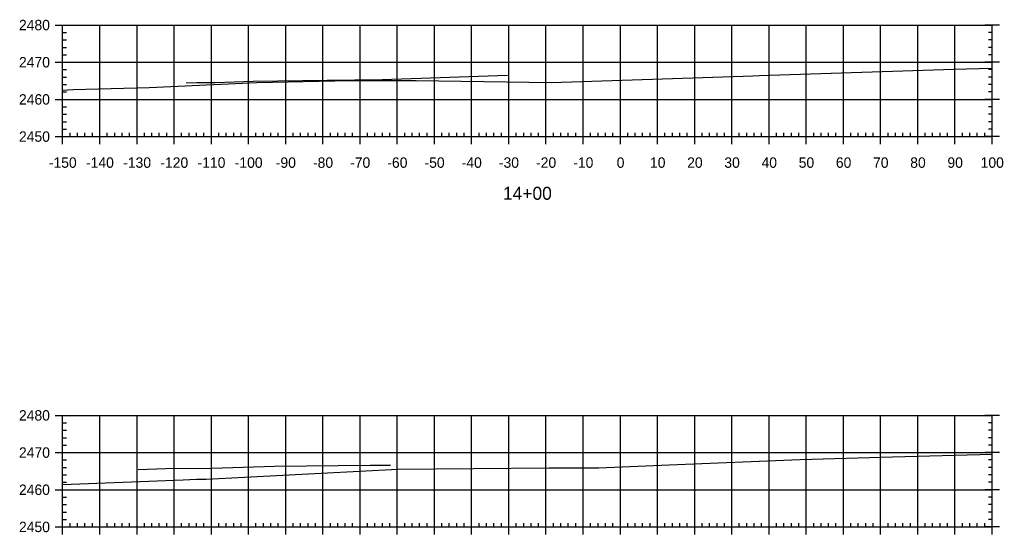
# Model space of a CAD drawing. Extents: x 6943757 to 6978036, y 2270047 to 2282448.
# Drawn here: x 6975488.1 to 6975752.7, y 2277756.1 to 2277894.5 of the extents above; entities that cross this region are included whole.
import ezdxf

# ---------------------------------------------------------------- set-up
doc = ezdxf.new("R2010")
doc.units = 0
for name, color, linetype in [('C-GRID-FRAM', 7, 'Continuous'), ('C-GRID-MAJR', 7, 'Continuous'), ('C-GRID-TEXT', 7, 'Continuous'), ('C-TOPO-MAJR', 7, 'Continuous')]:
    doc.layers.add(name, color=color, linetype=linetype)

msp = doc.modelspace()

# ---------------------------------------------------------------- linework, layer by layer
at = {"layer": 'C-GRID-FRAM'}
for p, q in [((6975497.68, 2277893.05), (6975501.68, 2277893.05)), ((6975499.68, 2277863.05), (6975499.68, 2277893.05)), ((6975751.68, 2277893.05), (6975747.68, 2277893.05)), ((6975749.68, 2277863.05), (6975749.68, 2277893.05)), ((6975499.68, 2277891.05), (6975500.68, 2277891.05)), ((6975499.68, 2277889.05), (6975500.68, 2277889.05)), ((6975749.68, 2277891.05), (6975748.68, 2277891.05)), ((6975749.68, 2277889.05), (6975748.68, 2277889.05)), ((6975499.68, 2277887.05), (6975500.68, 2277887.05)), ((6975749.68, 2277887.05), (6975748.68, 2277887.05)), ((6975499.68, 2277885.05), (6975500.68, 2277885.05)), ((6975749.68, 2277885.05), (6975748.68, 2277885.05)), ((6975497.68, 2277883.05), (6975501.68, 2277883.05)), ((6975499.68, 2277881.05), (6975500.68, 2277881.05)), ((6975751.68, 2277883.05), (6975747.68, 2277883.05)), ((6975749.68, 2277881.05), (6975748.68, 2277881.05)), ((6975499.68, 2277879.05), (6975500.68, 2277879.05)), ((6975749.68, 2277879.05), (6975748.68, 2277879.05)), ((6975499.68, 2277877.05), (6975500.68, 2277877.05)), ((6975749.68, 2277877.05), (6975748.68, 2277877.05)), ((6975497.68, 2277873.05), (6975501.68, 2277873.05)), ((6975499.68, 2277875.05), (6975500.68, 2277875.05)), ((6975751.68, 2277873.05), (6975747.68, 2277873.05)), ((6975749.68, 2277875.05), (6975748.68, 2277875.05)), ((6975499.68, 2277871.05), (6975500.68, 2277871.05)), ((6975749.68, 2277871.05), (6975748.68, 2277871.05)), ((6975499.68, 2277869.05), (6975500.68, 2277869.05)), ((6975749.68, 2277869.05), (6975748.68, 2277869.05)), ((6975499.68, 2277867.05), (6975500.68, 2277867.05)), ((6975749.68, 2277867.05), (6975748.68, 2277867.05)), ((6975497.68, 2277863.05), (6975501.68, 2277863.05)), ((6975499.68, 2277865.05), (6975500.68, 2277865.05)), ((6975499.68, 2277861.05), (6975499.68, 2277865.05)), ((6975499.68, 2277863.05), (6975749.68, 2277863.05)), ((6975501.68, 2277863.05), (6975501.68, 2277864.05)), ((6975503.68, 2277863.05), (6975503.68, 2277864.05)), ((6975505.68, 2277863.05), (6975505.68, 2277864.05)), ((6975507.68, 2277863.05), (6975507.68, 2277864.05)), ((6975509.68, 2277861.05), (6975509.68, 2277865.05)), ((6975511.68, 2277863.05), (6975511.68, 2277864.05)), ((6975513.68, 2277863.05), (6975513.68, 2277864.05)), ((6975515.68, 2277863.05), (6975515.68, 2277864.05)), ((6975517.68, 2277863.05), (6975517.68, 2277864.05)), ((6975519.68, 2277861.05), (6975519.68, 2277865.05)), ((6975521.68, 2277863.05), (6975521.68, 2277864.05)), ((6975523.68, 2277863.05), (6975523.68, 2277864.05)), ((6975525.68, 2277863.05), (6975525.68, 2277864.05)), ((6975527.68, 2277863.05), (6975527.68, 2277864.05)), ((6975529.68, 2277861.05), (6975529.68, 2277865.05)), ((6975531.68, 2277863.05), (6975531.68, 2277864.05)), ((6975533.68, 2277863.05), (6975533.68, 2277864.05)), ((6975535.68, 2277863.05), (6975535.68, 2277864.05)), ((6975537.68, 2277863.05), (6975537.68, 2277864.05)), ((6975539.68, 2277861.05), (6975539.68, 2277865.05)), ((6975541.68, 2277863.05), (6975541.68, 2277864.05)), ((6975543.68, 2277863.05), (6975543.68, 2277864.05)), ((6975545.68, 2277863.05), (6975545.68, 2277864.05)), ((6975547.68, 2277863.05), (6975547.68, 2277864.05)), ((6975549.68, 2277861.05), (6975549.68, 2277865.05)), ((6975551.68, 2277863.05), (6975551.68, 2277864.05)), ((6975553.68, 2277863.05), (6975553.68, 2277864.05)), ((6975555.68, 2277863.05), (6975555.68, 2277864.05)), ((6975557.68, 2277863.05), (6975557.68, 2277864.05)), ((6975559.68, 2277861.05), (6975559.68, 2277865.05)), ((6975561.68, 2277863.05), (6975561.68, 2277864.05)), ((6975563.68, 2277863.05), (6975563.68, 2277864.05)), ((6975565.68, 2277863.05), (6975565.68, 2277864.05)), ((6975567.68, 2277863.05), (6975567.68, 2277864.05)), ((6975569.68, 2277861.05), (6975569.68, 2277865.05)), ((6975571.68, 2277863.05), (6975571.68, 2277864.05)), ((6975573.68, 2277863.05), (6975573.68, 2277864.05)), ((6975575.68, 2277863.05), (6975575.68, 2277864.05)), ((6975577.68, 2277863.05), (6975577.68, 2277864.05)), ((6975579.68, 2277861.05), (6975579.68, 2277865.05)), ((6975581.68, 2277863.05), (6975581.68, 2277864.05)), ((6975583.68, 2277863.05), (6975583.68, 2277864.05)), ((6975585.68, 2277863.05), (6975585.68, 2277864.05)), ((6975587.68, 2277863.05), (6975587.68, 2277864.05)), ((6975589.68, 2277861.05), (6975589.68, 2277865.05)), ((6975591.68, 2277863.05), (6975591.68, 2277864.05)), ((6975593.68, 2277863.05), (6975593.68, 2277864.05)), ((6975595.68, 2277863.05), (6975595.68, 2277864.05)), ((6975597.68, 2277863.05), (6975597.68, 2277864.05)), ((6975599.68, 2277861.05), (6975599.68, 2277865.05)), ((6975601.68, 2277863.05), (6975601.68, 2277864.05)), ((6975603.68, 2277863.05), (6975603.68, 2277864.05)), ((6975605.68, 2277863.05), (6975605.68, 2277864.05)), ((6975607.68, 2277863.05), (6975607.68, 2277864.05)), ((6975609.68, 2277861.05), (6975609.68, 2277865.05)), ((6975611.68, 2277863.05), (6975611.68, 2277864.05)), ((6975613.68, 2277863.05), (6975613.68, 2277864.05)), ((6975615.68, 2277863.05), (6975615.68, 2277864.05)), ((6975617.68, 2277863.05), (6975617.68, 2277864.05)), ((6975619.68, 2277861.05), (6975619.68, 2277865.05)), ((6975621.68, 2277863.05), (6975621.68, 2277864.05)), ((6975623.68, 2277863.05), (6975623.68, 2277864.05)), ((6975625.68, 2277863.05), (6975625.68, 2277864.05)), ((6975627.68, 2277863.05), (6975627.68, 2277864.05)), ((6975629.68, 2277861.05), (6975629.68, 2277865.05)), ((6975631.68, 2277863.05), (6975631.68, 2277864.05)), ((6975633.68, 2277863.05), (6975633.68, 2277864.05)), ((6975635.68, 2277863.05), (6975635.68, 2277864.05)), ((6975637.68, 2277863.05), (6975637.68, 2277864.05)), ((6975639.68, 2277861.05), (6975639.68, 2277865.05)), ((6975641.68, 2277863.05), (6975641.68, 2277864.05)), ((6975643.68, 2277863.05), (6975643.68, 2277864.05)), ((6975645.68, 2277863.05), (6975645.68, 2277864.05)), ((6975647.68, 2277863.05), (6975647.68, 2277864.05)), ((6975649.68, 2277861.05), (6975649.68, 2277865.05)), ((6975651.68, 2277863.05), (6975651.68, 2277864.05)), ((6975653.68, 2277863.05), (6975653.68, 2277864.05)), ((6975655.68, 2277863.05), (6975655.68, 2277864.05)), ((6975657.68, 2277863.05), (6975657.68, 2277864.05)), ((6975659.68, 2277861.05), (6975659.68, 2277865.05)), ((6975661.68, 2277863.05), (6975661.68, 2277864.05)), ((6975663.68, 2277863.05), (6975663.68, 2277864.05)), ((6975665.68, 2277863.05), (6975665.68, 2277864.05)), ((6975667.68, 2277863.05), (6975667.68, 2277864.05)), ((6975669.68, 2277861.05), (6975669.68, 2277865.05)), ((6975671.68, 2277863.05), (6975671.68, 2277864.05)), ((6975673.68, 2277863.05), (6975673.68, 2277864.05)), ((6975675.68, 2277863.05), (6975675.68, 2277864.05)), ((6975677.68, 2277863.05), (6975677.68, 2277864.05)), ((6975679.68, 2277861.05), (6975679.68, 2277865.05)), ((6975681.68, 2277863.05), (6975681.68, 2277864.05)), ((6975683.68, 2277863.05), (6975683.68, 2277864.05)), ((6975685.68, 2277863.05), (6975685.68, 2277864.05)), ((6975687.68, 2277863.05), (6975687.68, 2277864.05)), ((6975689.68, 2277861.05), (6975689.68, 2277865.05)), ((6975691.68, 2277863.05), (6975691.68, 2277864.05)), ((6975693.68, 2277863.05), (6975693.68, 2277864.05)), ((6975695.68, 2277863.05), (6975695.68, 2277864.05)), ((6975697.68, 2277863.05), (6975697.68, 2277864.05)), ((6975699.68, 2277861.05), (6975699.68, 2277865.05)), ((6975701.68, 2277863.05), (6975701.68, 2277864.05)), ((6975703.68, 2277863.05), (6975703.68, 2277864.05)), ((6975705.68, 2277863.05), (6975705.68, 2277864.05)), ((6975707.68, 2277863.05), (6975707.68, 2277864.05)), ((6975709.68, 2277861.05), (6975709.68, 2277865.05)), ((6975711.68, 2277863.05), (6975711.68, 2277864.05)), ((6975713.68, 2277863.05), (6975713.68, 2277864.05)), ((6975715.68, 2277863.05), (6975715.68, 2277864.05)), ((6975717.68, 2277863.05), (6975717.68, 2277864.05)), ((6975719.68, 2277861.05), (6975719.68, 2277865.05)), ((6975721.68, 2277863.05), (6975721.68, 2277864.05)), ((6975723.68, 2277863.05), (6975723.68, 2277864.05)), ((6975725.68, 2277863.05), (6975725.68, 2277864.05)), ((6975727.68, 2277863.05), (6975727.68, 2277864.05)), ((6975729.68, 2277861.05), (6975729.68, 2277865.05)), ((6975731.68, 2277863.05), (6975731.68, 2277864.05)), ((6975733.68, 2277863.05), (6975733.68, 2277864.05)), ((6975735.68, 2277863.05), (6975735.68, 2277864.05)), ((6975737.68, 2277863.05), (6975737.68, 2277864.05)), ((6975739.68, 2277861.05), (6975739.68, 2277865.05)), ((6975741.68, 2277863.05), (6975741.68, 2277864.05)), ((6975743.68, 2277863.05), (6975743.68, 2277864.05)), ((6975745.68, 2277863.05), (6975745.68, 2277864.05)), ((6975747.68, 2277863.05), (6975747.68, 2277864.05)), ((6975751.68, 2277863.05), (6975747.68, 2277863.05)), ((6975749.68, 2277865.05), (6975748.68, 2277865.05)), ((6975749.68, 2277861.05), (6975749.68, 2277865.05)), ((6975497.68, 2277788.05), (6975501.68, 2277788.05)), ((6975499.68, 2277758.05), (6975499.68, 2277788.05)), ((6975499.68, 2277786.05), (6975500.68, 2277786.05)), ((6975751.68, 2277788.05), (6975747.68, 2277788.05)), ((6975749.68, 2277786.05), (6975748.68, 2277786.05)), ((6975749.68, 2277758.05), (6975749.68, 2277788.05)), ((6975499.68, 2277784.05), (6975500.68, 2277784.05)), ((6975749.68, 2277784.05), (6975748.68, 2277784.05)), ((6975499.68, 2277782.05), (6975500.68, 2277782.05)), ((6975749.68, 2277782.05), (6975748.68, 2277782.05)), ((6975497.68, 2277778.05), (6975501.68, 2277778.05)), ((6975499.68, 2277780.05), (6975500.68, 2277780.05)), ((6975751.68, 2277778.05), (6975747.68, 2277778.05)), ((6975749.68, 2277780.05), (6975748.68, 2277780.05)), ((6975499.68, 2277776.05), (6975500.68, 2277776.05)), ((6975749.68, 2277776.05), (6975748.68, 2277776.05)), ((6975499.68, 2277774.05), (6975500.68, 2277774.05)), ((6975749.68, 2277774.05), (6975748.68, 2277774.05)), ((6975499.68, 2277772.05), (6975500.68, 2277772.05)), ((6975499.68, 2277770.05), (6975500.68, 2277770.05)), ((6975749.68, 2277772.05), (6975748.68, 2277772.05)), ((6975749.68, 2277770.05), (6975748.68, 2277770.05)), ((6975497.68, 2277768.05), (6975501.68, 2277768.05)), ((6975751.68, 2277768.05), (6975747.68, 2277768.05)), ((6975499.68, 2277766.05), (6975500.68, 2277766.05)), ((6975749.68, 2277766.05), (6975748.68, 2277766.05)), ((6975499.68, 2277764.05), (6975500.68, 2277764.05)), ((6975499.68, 2277762.05), (6975500.68, 2277762.05)), ((6975749.68, 2277764.05), (6975748.68, 2277764.05)), ((6975749.68, 2277762.05), (6975748.68, 2277762.05)), ((6975499.68, 2277760.05), (6975500.68, 2277760.05)), ((6975499.68, 2277756.05), (6975499.68, 2277760.05)), ((6975509.68, 2277756.05), (6975509.68, 2277760.05)), ((6975519.68, 2277756.05), (6975519.68, 2277760.05)), ((6975529.68, 2277756.05), (6975529.68, 2277760.05)), ((6975539.68, 2277756.05), (6975539.68, 2277760.05)), ((6975549.68, 2277756.05), (6975549.68, 2277760.05)), ((6975559.68, 2277756.05), (6975559.68, 2277760.05)), ((6975569.68, 2277756.05), (6975569.68, 2277760.05)), ((6975579.68, 2277756.05), (6975579.68, 2277760.05)), ((6975589.68, 2277756.05), (6975589.68, 2277760.05)), ((6975599.68, 2277756.05), (6975599.68, 2277760.05)), ((6975609.68, 2277756.05), (6975609.68, 2277760.05)), ((6975619.68, 2277756.05), (6975619.68, 2277760.05)), ((6975629.68, 2277756.05), (6975629.68, 2277760.05)), ((6975639.68, 2277756.05), (6975639.68, 2277760.05)), ((6975649.68, 2277756.05), (6975649.68, 2277760.05)), ((6975659.68, 2277756.05), (6975659.68, 2277760.05)), ((6975669.68, 2277756.05), (6975669.68, 2277760.05)), ((6975679.68, 2277756.05), (6975679.68, 2277760.05)), ((6975689.68, 2277756.05), (6975689.68, 2277760.05)), ((6975699.68, 2277756.05), (6975699.68, 2277760.05)), ((6975709.68, 2277756.05), (6975709.68, 2277760.05)), ((6975719.68, 2277756.05), (6975719.68, 2277760.05)), ((6975729.68, 2277756.05), (6975729.68, 2277760.05)), ((6975739.68, 2277756.05), (6975739.68, 2277760.05)), ((6975749.68, 2277760.05), (6975748.68, 2277760.05)), ((6975749.68, 2277756.05), (6975749.68, 2277760.05)), ((6975497.68, 2277758.05), (6975501.68, 2277758.05)), ((6975499.68, 2277758.05), (6975749.68, 2277758.05)), ((6975501.68, 2277758.05), (6975501.68, 2277759.05)), ((6975503.68, 2277758.05), (6975503.68, 2277759.05)), ((6975505.68, 2277758.05), (6975505.68, 2277759.05)), ((6975507.68, 2277758.05), (6975507.68, 2277759.05)), ((6975511.68, 2277758.05), (6975511.68, 2277759.05)), ((6975513.68, 2277758.05), (6975513.68, 2277759.05)), ((6975515.68, 2277758.05), (6975515.68, 2277759.05)), ((6975517.68, 2277758.05), (6975517.68, 2277759.05)), ((6975521.68, 2277758.05), (6975521.68, 2277759.05)), ((6975523.68, 2277758.05), (6975523.68, 2277759.05)), ((6975525.68, 2277758.05), (6975525.68, 2277759.05)), ((6975527.68, 2277758.05), (6975527.68, 2277759.05)), ((6975531.68, 2277758.05), (6975531.68, 2277759.05)), ((6975533.68, 2277758.05), (6975533.68, 2277759.05)), ((6975535.68, 2277758.05), (6975535.68, 2277759.05)), ((6975537.68, 2277758.05), (6975537.68, 2277759.05)), ((6975541.68, 2277758.05), (6975541.68, 2277759.05)), ((6975543.68, 2277758.05), (6975543.68, 2277759.05)), ((6975545.68, 2277758.05), (6975545.68, 2277759.05)), ((6975547.68, 2277758.05), (6975547.68, 2277759.05)), ((6975551.68, 2277758.05), (6975551.68, 2277759.05)), ((6975553.68, 2277758.05), (6975553.68, 2277759.05)), ((6975555.68, 2277758.05), (6975555.68, 2277759.05)), ((6975557.68, 2277758.05), (6975557.68, 2277759.05)), ((6975561.68, 2277758.05), (6975561.68, 2277759.05)), ((6975563.68, 2277758.05), (6975563.68, 2277759.05)), ((6975565.68, 2277758.05), (6975565.68, 2277759.05)), ((6975567.68, 2277758.05), (6975567.68, 2277759.05)), ((6975571.68, 2277758.05), (6975571.68, 2277759.05)), ((6975573.68, 2277758.05), (6975573.68, 2277759.05)), ((6975575.68, 2277758.05), (6975575.68, 2277759.05)), ((6975577.68, 2277758.05), (6975577.68, 2277759.05)), ((6975581.68, 2277758.05), (6975581.68, 2277759.05)), ((6975583.68, 2277758.05), (6975583.68, 2277759.05)), ((6975585.68, 2277758.05), (6975585.68, 2277759.05)), ((6975587.68, 2277758.05), (6975587.68, 2277759.05)), ((6975591.68, 2277758.05), (6975591.68, 2277759.05)), ((6975593.68, 2277758.05), (6975593.68, 2277759.05)), ((6975595.68, 2277758.05), (6975595.68, 2277759.05)), ((6975597.68, 2277758.05), (6975597.68, 2277759.05)), ((6975601.68, 2277758.05), (6975601.68, 2277759.05)), ((6975603.68, 2277758.05), (6975603.68, 2277759.05)), ((6975605.68, 2277758.05), (6975605.68, 2277759.05)), ((6975607.68, 2277758.05), (6975607.68, 2277759.05)), ((6975611.68, 2277758.05), (6975611.68, 2277759.05)), ((6975613.68, 2277758.05), (6975613.68, 2277759.05)), ((6975615.68, 2277758.05), (6975615.68, 2277759.05)), ((6975617.68, 2277758.05), (6975617.68, 2277759.05)), ((6975621.68, 2277758.05), (6975621.68, 2277759.05)), ((6975623.68, 2277758.05), (6975623.68, 2277759.05)), ((6975625.68, 2277758.05), (6975625.68, 2277759.05)), ((6975627.68, 2277758.05), (6975627.68, 2277759.05)), ((6975631.68, 2277758.05), (6975631.68, 2277759.05)), ((6975633.68, 2277758.05), (6975633.68, 2277759.05)), ((6975635.68, 2277758.05), (6975635.68, 2277759.05)), ((6975637.68, 2277758.05), (6975637.68, 2277759.05)), ((6975641.68, 2277758.05), (6975641.68, 2277759.05)), ((6975643.68, 2277758.05), (6975643.68, 2277759.05)), ((6975645.68, 2277758.05), (6975645.68, 2277759.05)), ((6975647.68, 2277758.05), (6975647.68, 2277759.05)), ((6975651.68, 2277758.05), (6975651.68, 2277759.05)), ((6975653.68, 2277758.05), (6975653.68, 2277759.05)), ((6975655.68, 2277758.05), (6975655.68, 2277759.05)), ((6975657.68, 2277758.05), (6975657.68, 2277759.05)), ((6975661.68, 2277758.05), (6975661.68, 2277759.05)), ((6975663.68, 2277758.05), (6975663.68, 2277759.05)), ((6975665.68, 2277758.05), (6975665.68, 2277759.05)), ((6975667.68, 2277758.05), (6975667.68, 2277759.05)), ((6975671.68, 2277758.05), (6975671.68, 2277759.05)), ((6975673.68, 2277758.05), (6975673.68, 2277759.05)), ((6975675.68, 2277758.05), (6975675.68, 2277759.05)), ((6975677.68, 2277758.05), (6975677.68, 2277759.05)), ((6975681.68, 2277758.05), (6975681.68, 2277759.05)), ((6975683.68, 2277758.05), (6975683.68, 2277759.05)), ((6975685.68, 2277758.05), (6975685.68, 2277759.05)), ((6975687.68, 2277758.05), (6975687.68, 2277759.05)), ((6975691.68, 2277758.05), (6975691.68, 2277759.05)), ((6975693.68, 2277758.05), (6975693.68, 2277759.05)), ((6975695.68, 2277758.05), (6975695.68, 2277759.05)), ((6975697.68, 2277758.05), (6975697.68, 2277759.05)), ((6975701.68, 2277758.05), (6975701.68, 2277759.05)), ((6975703.68, 2277758.05), (6975703.68, 2277759.05)), ((6975705.68, 2277758.05), (6975705.68, 2277759.05)), ((6975707.68, 2277758.05), (6975707.68, 2277759.05)), ((6975711.68, 2277758.05), (6975711.68, 2277759.05)), ((6975713.68, 2277758.05), (6975713.68, 2277759.05)), ((6975715.68, 2277758.05), (6975715.68, 2277759.05)), ((6975717.68, 2277758.05), (6975717.68, 2277759.05)), ((6975721.68, 2277758.05), (6975721.68, 2277759.05)), ((6975723.68, 2277758.05), (6975723.68, 2277759.05)), ((6975725.68, 2277758.05), (6975725.68, 2277759.05)), ((6975727.68, 2277758.05), (6975727.68, 2277759.05)), ((6975731.68, 2277758.05), (6975731.68, 2277759.05)), ((6975733.68, 2277758.05), (6975733.68, 2277759.05)), ((6975735.68, 2277758.05), (6975735.68, 2277759.05)), ((6975737.68, 2277758.05), (6975737.68, 2277759.05)), ((6975741.68, 2277758.05), (6975741.68, 2277759.05)), ((6975743.68, 2277758.05), (6975743.68, 2277759.05)), ((6975745.68, 2277758.05), (6975745.68, 2277759.05)), ((6975747.68, 2277758.05), (6975747.68, 2277759.05)), ((6975751.68, 2277758.05), (6975747.68, 2277758.05))]:
    msp.add_line(p, q, dxfattribs=at)
at = {"layer": 'C-GRID-MAJR'}
for p, q in [((6975499.68, 2277893.05), (6975749.68, 2277893.05)), ((6975499.68, 2277863.05), (6975499.68, 2277893.05)), ((6975509.68, 2277863.05), (6975509.68, 2277893.05)), ((6975519.68, 2277863.05), (6975519.68, 2277893.05)), ((6975529.68, 2277863.05), (6975529.68, 2277893.05)), ((6975539.68, 2277863.05), (6975539.68, 2277893.05)), ((6975549.68, 2277863.05), (6975549.68, 2277893.05)), ((6975559.68, 2277863.05), (6975559.68, 2277893.05)), ((6975569.68, 2277863.05), (6975569.68, 2277893.05)), ((6975579.68, 2277863.05), (6975579.68, 2277893.05)), ((6975589.68, 2277863.05), (6975589.68, 2277893.05)), ((6975599.68, 2277863.05), (6975599.68, 2277893.05)), ((6975609.68, 2277863.05), (6975609.68, 2277893.05)), ((6975619.68, 2277863.05), (6975619.68, 2277893.05)), ((6975629.68, 2277863.05), (6975629.68, 2277893.05)), ((6975639.68, 2277863.05), (6975639.68, 2277893.05)), ((6975649.68, 2277863.05), (6975649.68, 2277893.05)), ((6975659.68, 2277863.05), (6975659.68, 2277893.05)), ((6975669.68, 2277863.05), (6975669.68, 2277893.05)), ((6975679.68, 2277863.05), (6975679.68, 2277893.05)), ((6975689.68, 2277863.05), (6975689.68, 2277893.05)), ((6975699.68, 2277863.05), (6975699.68, 2277893.05)), ((6975709.68, 2277863.05), (6975709.68, 2277893.05)), ((6975719.68, 2277863.05), (6975719.68, 2277893.05)), ((6975729.68, 2277863.05), (6975729.68, 2277893.05)), ((6975739.68, 2277863.05), (6975739.68, 2277893.05)), ((6975749.68, 2277863.05), (6975749.68, 2277893.05)), ((6975499.68, 2277883.05), (6975749.68, 2277883.05)), ((6975499.68, 2277873.05), (6975749.68, 2277873.05)), ((6975499.68, 2277863.05), (6975749.68, 2277863.05)), ((6975499.68, 2277788.05), (6975749.68, 2277788.05)), ((6975499.68, 2277758.05), (6975499.68, 2277788.05)), ((6975509.68, 2277758.05), (6975509.68, 2277788.05)), ((6975519.68, 2277758.05), (6975519.68, 2277788.05)), ((6975529.68, 2277758.05), (6975529.68, 2277788.05)), ((6975539.68, 2277758.05), (6975539.68, 2277788.05)), ((6975549.68, 2277758.05), (6975549.68, 2277788.05)), ((6975559.68, 2277758.05), (6975559.68, 2277788.05)), ((6975569.68, 2277758.05), (6975569.68, 2277788.05)), ((6975579.68, 2277758.05), (6975579.68, 2277788.05)), ((6975589.68, 2277758.05), (6975589.68, 2277788.05)), ((6975599.68, 2277758.05), (6975599.68, 2277788.05)), ((6975609.68, 2277758.05), (6975609.68, 2277788.05)), ((6975619.68, 2277758.05), (6975619.68, 2277788.05)), ((6975629.68, 2277758.05), (6975629.68, 2277788.05)), ((6975639.68, 2277758.05), (6975639.68, 2277788.05)), ((6975649.68, 2277758.05), (6975649.68, 2277788.05)), ((6975659.68, 2277758.05), (6975659.68, 2277788.05)), ((6975669.68, 2277758.05), (6975669.68, 2277788.05)), ((6975679.68, 2277758.05), (6975679.68, 2277788.05)), ((6975689.68, 2277758.05), (6975689.68, 2277788.05)), ((6975699.68, 2277758.05), (6975699.68, 2277788.05)), ((6975709.68, 2277758.05), (6975709.68, 2277788.05)), ((6975719.68, 2277758.05), (6975719.68, 2277788.05)), ((6975729.68, 2277758.05), (6975729.68, 2277788.05)), ((6975739.68, 2277758.05), (6975739.68, 2277788.05)), ((6975749.68, 2277758.05), (6975749.68, 2277788.05)), ((6975499.68, 2277778.05), (6975749.68, 2277778.05)), ((6975499.68, 2277768.05), (6975749.68, 2277768.05)), ((6975499.68, 2277758.05), (6975749.68, 2277758.05))]:
    msp.add_line(p, q, dxfattribs=at)
at = {"layer": 'C-TOPO-MAJR'}
for points in [[(6975499.68, 2277875.57), (6975502.51, 2277875.68), (6975522.95, 2277876.28), (6975551.92, 2277877.58), (6975577.06, 2277878.12), (6975594.8, 2277878.14), (6975631.17, 2277877.55), (6975682.72, 2277879.32), (6975685.28, 2277879.41), (6975687.09, 2277879.46), (6975739.39, 2277881.14), (6975749.68, 2277881.47)], [(6975532.87, 2277877.48), (6975535.78, 2277877.57), (6975540.67, 2277877.63), (6975550.94, 2277877.93), (6975570.83, 2277878.26), (6975585.62, 2277878.39), (6975619.33, 2277879.59)], [(6975499.68, 2277769.5), (6975532.05, 2277770.69), (6975535.69, 2277770.86), (6975538.26, 2277770.92), (6975589.8, 2277773.58), (6975630.55, 2277773.95), (6975643.91, 2277773.97), (6975662.85, 2277774.74), (6975698.02, 2277776.21), (6975722.84, 2277776.88), (6975749.68, 2277777.64)], [(6975520.02, 2277773.49), (6975527.42, 2277773.72), (6975539.84, 2277773.88), (6975556.66, 2277774.37), (6975582.41, 2277774.62), (6975587.86, 2277774.69)]]:
    msp.add_lwpolyline(points, dxfattribs=at)

# ---------------------------------------------------------------- texts
at = {"layer": 'C-GRID-FRAM'}
for p in [(6975499.68, 2277863.05), (6975499.68, 2277758.05)]:
    msp.add_text('-', height=0.002, dxfattribs=at).set_placement(p)
at = {"layer": 'C-GRID-TEXT'}
for s, height, p in [('2480', 2.8, (6975487.93, 2277891.65)), ('2470', 2.8, (6975487.93, 2277881.65)), ('2460', 2.8, (6975487.93, 2277871.65)), ('2450', 2.8, (6975487.93, 2277861.65)), ('-150', 2.8, (6975495.96, 2277854.65)), ('-140', 2.8, (6975505.96, 2277854.65)), ('-130', 2.8, (6975515.96, 2277854.65)), ('-120', 2.8, (6975525.96, 2277854.65)), ('-110', 2.8, (6975535.96, 2277854.65)), ('-100', 2.8, (6975545.96, 2277854.65)), ('-90', 2.8, (6975557.01, 2277854.65)), ('-80', 2.8, (6975567.01, 2277854.65)), ('-70', 2.8, (6975577.01, 2277854.65)), ('-60', 2.8, (6975587.01, 2277854.65)), ('-50', 2.8, (6975597.01, 2277854.65)), ('-40', 2.8, (6975607.01, 2277854.65)), ('-30', 2.8, (6975617.01, 2277854.65)), ('-20', 2.8, (6975627.01, 2277854.65)), ('-10', 2.8, (6975637.01, 2277854.65)), ('0', 2.8, (6975648.7, 2277854.65)), ('10', 2.8, (6975657.65, 2277854.65)), ('20', 2.8, (6975667.65, 2277854.65)), ('30', 2.8, (6975677.65, 2277854.65)), ('40', 2.8, (6975687.65, 2277854.65)), ('50', 2.8, (6975697.65, 2277854.65)), ('60', 2.8, (6975707.65, 2277854.65)), ('70', 2.8, (6975717.65, 2277854.65)), ('80', 2.8, (6975727.65, 2277854.65)), ('90', 2.8, (6975737.65, 2277854.65)), ('100', 2.8, (6975746.59, 2277854.65)), ('14+00', 3.5, (6975618.11, 2277846.04)), ('2480', 2.8, (6975487.93, 2277786.65)), ('2470', 2.8, (6975487.93, 2277776.65)), ('2460', 2.8, (6975487.93, 2277766.65)), ('2450', 2.8, (6975487.93, 2277756.65))]:
    msp.add_text(s, height=height, dxfattribs=at).set_placement(p)

doc.saveas('drawing.dxf')
